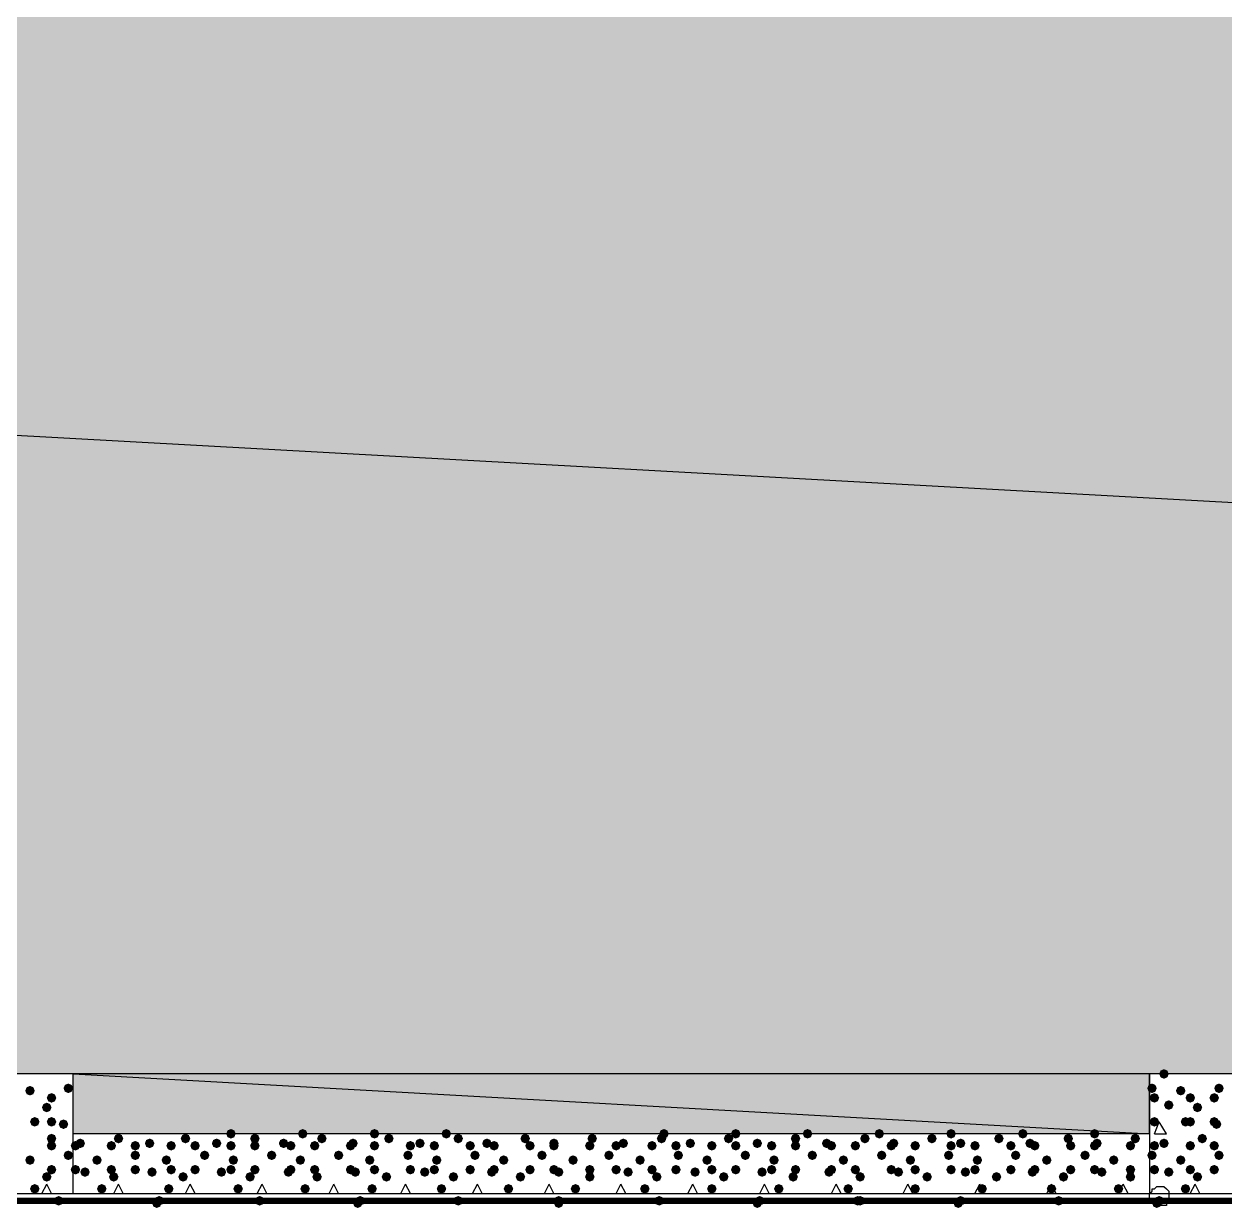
# Model space of a CAD drawing. Header units: millimetres. Extents: x 0 to 420, y 0 to 297.
# Drawn here: x 173.93 to 195.18, y 99.99 to 120.93 of the extents above; entities that cross this region are included whole.
import ezdxf

# ---------------------------------------------------------------- set-up
doc = ezdxf.new("R2010")
doc.units = ezdxf.units.MM
doc.layers.get('0').update_dxf_attribs({"linetype": 'CONTINUOUS'})

msp = doc.modelspace()

# ---------------------------------------------------------------- hatches: boundary and pattern name
at = {"true_color": 0x000008}
h = msp.add_hatch(color=0, dxfattribs=at)
h.paths.add_polyline_path([(378.544667, 121.454333), (32.469667, 121.454333), (378.544667, 102.362)], flags=0)
h.paths.add_polyline_path([(32.469667, 121.454333), (378.544667, 102.362), (32.469667, 102.362)], flags=0)
at = {"true_color": 0x000007}
for points in [[(194.183, 102.362), (194.158129, 102.302204), (194.098333, 102.277333), (194.038538, 102.302204), (194.013667, 102.362), (194.038537, 102.421796), (194.098333, 102.446667), (194.158129, 102.421796)], [(174.117, 102.065667), (174.092129, 102.005871), (174.032333, 101.981), (173.972537, 102.005871), (173.947667, 102.065667), (173.972537, 102.125462), (174.032333, 102.150333), (174.092129, 102.125463)], [(174.498, 101.938667), (174.473129, 101.878871), (174.413333, 101.854), (174.353538, 101.878871), (174.328667, 101.938667), (174.353537, 101.998462), (174.413333, 102.023333), (174.473129, 101.998463)], [(174.794333, 102.108), (174.769463, 102.048204), (174.709667, 102.023333), (174.649871, 102.048204), (174.625, 102.108), (174.649871, 102.167796), (174.709667, 102.192667), (174.769462, 102.167796)], [(193.971333, 102.108), (193.946463, 102.048204), (193.886667, 102.023333), (193.826871, 102.048204), (193.802, 102.108), (193.826871, 102.167796), (193.886667, 102.192667), (193.946462, 102.167796)], [(194.013667, 101.938667), (193.988796, 101.878871), (193.929, 101.854), (193.869204, 101.878871), (193.844333, 101.938667), (193.869204, 101.998462), (193.929, 102.023333), (193.988796, 101.998463)], [(194.479333, 102.065667), (194.454463, 102.005871), (194.394667, 101.981), (194.334871, 102.005871), (194.31, 102.065667), (194.334871, 102.125462), (194.394667, 102.150333), (194.454462, 102.125463)], [(194.648667, 101.938667), (194.623796, 101.878871), (194.564, 101.854), (194.504204, 101.878871), (194.479333, 101.938667), (194.504204, 101.998462), (194.564, 102.023333), (194.623796, 101.998463)], [(195.072, 101.938667), (195.047129, 101.878871), (194.987333, 101.854), (194.927538, 101.878871), (194.902667, 101.938667), (194.927537, 101.998462), (194.987333, 102.023333), (195.047129, 101.998463)], [(195.156667, 102.108), (195.131796, 102.048204), (195.072, 102.023333), (195.012204, 102.048204), (194.987333, 102.108), (195.012204, 102.167796), (195.072, 102.192667), (195.131796, 102.167796)], [(174.413333, 101.769333), (174.388463, 101.709537), (174.328667, 101.684667), (174.268871, 101.709537), (174.244, 101.769333), (174.268871, 101.829129), (174.328667, 101.854), (174.388462, 101.829129)], [(194.267667, 101.811667), (194.242796, 101.751871), (194.183, 101.727), (194.123204, 101.751871), (194.098333, 101.811667), (194.123204, 101.871462), (194.183, 101.896333), (194.242796, 101.871463)], [(194.775667, 101.769333), (194.750796, 101.709537), (194.691, 101.684667), (194.631204, 101.709537), (194.606333, 101.769333), (194.631204, 101.829129), (194.691, 101.854), (194.750796, 101.829129)], [(174.201667, 101.515333), (174.176796, 101.455537), (174.117, 101.430667), (174.057204, 101.455537), (174.032333, 101.515333), (174.057204, 101.575129), (174.117, 101.6), (174.176796, 101.575129)], [(174.498, 101.515333), (174.473129, 101.455537), (174.413333, 101.430667), (174.353538, 101.455537), (174.328667, 101.515333), (174.353537, 101.575129), (174.413333, 101.6), (174.473129, 101.575129)], [(194.013667, 101.515333), (193.988796, 101.455537), (193.929, 101.430667), (193.869204, 101.455537), (193.844333, 101.515333), (193.869204, 101.575129), (193.929, 101.6), (193.988796, 101.575129)], [(194.564, 101.515333), (194.539129, 101.455537), (194.479333, 101.430667), (194.419537, 101.455537), (194.394667, 101.515333), (194.419537, 101.575129), (194.479333, 101.6), (194.539129, 101.575129)], [(194.648667, 101.515333), (194.623796, 101.455537), (194.564, 101.430667), (194.504204, 101.455537), (194.479333, 101.515333), (194.504204, 101.575129), (194.564, 101.6), (194.623796, 101.575129)], [(195.072, 101.515333), (195.047129, 101.455537), (194.987333, 101.430667), (194.927538, 101.455537), (194.902667, 101.515333), (194.927537, 101.575129), (194.987333, 101.6), (195.047129, 101.575129)], [(174.709667, 101.473), (174.684796, 101.413204), (174.625, 101.388333), (174.565204, 101.413204), (174.540333, 101.473), (174.565204, 101.532796), (174.625, 101.557667), (174.684796, 101.532796)], [(195.114333, 101.473), (195.089463, 101.413204), (195.029667, 101.388333), (194.969871, 101.413204), (194.945, 101.473), (194.969871, 101.532796), (195.029667, 101.557667), (195.089462, 101.532796)], [(174.498, 101.219), (174.473129, 101.159204), (174.413333, 101.134333), (174.353538, 101.159204), (174.328667, 101.219), (174.353537, 101.278796), (174.413333, 101.303667), (174.473129, 101.278796)], [(174.498, 101.092), (174.473129, 101.032204), (174.413333, 101.007333), (174.353538, 101.032204), (174.328667, 101.092), (174.353537, 101.151796), (174.413333, 101.176667), (174.473129, 101.151796)], [(194.013667, 101.092), (193.988796, 101.032204), (193.929, 101.007333), (193.869204, 101.032204), (193.844333, 101.092), (193.869204, 101.151796), (193.929, 101.176667), (193.988796, 101.151796)], [(194.183, 101.134333), (194.158129, 101.074537), (194.098333, 101.049667), (194.038538, 101.074537), (194.013667, 101.134333), (194.038537, 101.194129), (194.098333, 101.219), (194.158129, 101.194129)], [(194.648667, 101.092), (194.623796, 101.032204), (194.564, 101.007333), (194.504204, 101.032204), (194.479333, 101.092), (194.504204, 101.151796), (194.564, 101.176667), (194.623796, 101.151796)], [(194.860333, 101.219), (194.835462, 101.159204), (194.775667, 101.134333), (194.715871, 101.159204), (194.691, 101.219), (194.715871, 101.278796), (194.775667, 101.303667), (194.835462, 101.278796)], [(195.072, 101.092), (195.047129, 101.032204), (194.987333, 101.007333), (194.927538, 101.032204), (194.902667, 101.092), (194.927537, 101.151796), (194.987333, 101.176667), (195.047129, 101.151796)], [(174.794333, 100.922667), (174.769463, 100.862871), (174.709667, 100.838), (174.649871, 100.862871), (174.625, 100.922667), (174.649871, 100.982462), (174.709667, 101.007333), (174.769462, 100.982463)], [(193.971333, 100.922667), (193.946463, 100.862871), (193.886667, 100.838), (193.826871, 100.862871), (193.802, 100.922667), (193.826871, 100.982462), (193.886667, 101.007333), (193.946462, 100.982463)], [(195.156667, 100.922667), (195.131796, 100.862871), (195.072, 100.838), (195.012204, 100.862871), (194.987333, 100.922667), (195.012204, 100.982462), (195.072, 101.007333), (195.131796, 100.982463)], [(174.117, 100.838), (174.092129, 100.778204), (174.032333, 100.753333), (173.972537, 100.778204), (173.947667, 100.838), (173.972537, 100.897796), (174.032333, 100.922667), (174.092129, 100.897796)], [(174.498, 100.668667), (174.473129, 100.608871), (174.413333, 100.584), (174.353538, 100.608871), (174.328667, 100.668667), (174.353537, 100.728462), (174.413333, 100.753333), (174.473129, 100.728463)], [(194.013667, 100.668667), (193.988796, 100.608871), (193.929, 100.584), (193.869204, 100.608871), (193.844333, 100.668667), (193.869204, 100.728462), (193.929, 100.753333), (193.988796, 100.728463)], [(194.479333, 100.838), (194.454463, 100.778204), (194.394667, 100.753333), (194.334871, 100.778204), (194.31, 100.838), (194.334871, 100.897796), (194.394667, 100.922667), (194.454462, 100.897796)], [(194.648667, 100.668667), (194.623796, 100.608871), (194.564, 100.584), (194.504204, 100.608871), (194.479333, 100.668667), (194.504204, 100.728462), (194.564, 100.753333), (194.623796, 100.728463)], [(195.072, 100.668667), (195.047129, 100.608871), (194.987333, 100.584), (194.927538, 100.608871), (194.902667, 100.668667), (194.927537, 100.728462), (194.987333, 100.753333), (195.047129, 100.728463)], [(174.413333, 100.541667), (174.388463, 100.481871), (174.328667, 100.457), (174.268871, 100.481871), (174.244, 100.541667), (174.268871, 100.601462), (174.328667, 100.626333), (174.388462, 100.601463)], [(194.267667, 100.626333), (194.242796, 100.566537), (194.183, 100.541667), (194.123204, 100.566537), (194.098333, 100.626333), (194.123204, 100.686129), (194.183, 100.711), (194.242796, 100.686129)], [(194.775667, 100.541667), (194.750796, 100.481871), (194.691, 100.457), (194.631204, 100.481871), (194.606333, 100.541667), (194.631204, 100.601462), (194.691, 100.626333), (194.750796, 100.601463)], [(174.201667, 100.33), (174.176796, 100.270204), (174.117, 100.245333), (174.057204, 100.270204), (174.032333, 100.33), (174.057204, 100.389796), (174.117, 100.414667), (174.176796, 100.389796)], [(194.564, 100.33), (194.539129, 100.270204), (194.479333, 100.245333), (194.419537, 100.270204), (194.394667, 100.33), (194.419537, 100.389796), (194.479333, 100.414667), (194.539129, 100.389796)]]:
    msp.add_hatch(color=0, dxfattribs=at).paths.add_polyline_path(points, flags=0)
at = {"true_color": 0x000008}
h = msp.add_hatch(color=0, dxfattribs=at)
h.paths.add_polyline_path([(193.844333, 102.362), (174.794333, 102.362), (193.844333, 101.303667)], flags=0)
h.paths.add_polyline_path([(174.794333, 102.362), (193.844333, 101.303667), (174.794333, 101.303667)], flags=0)
for points in [[(177.673, 101.303667), (177.648129, 101.243871), (177.588333, 101.219), (177.528538, 101.243871), (177.503667, 101.303667), (177.528537, 101.363462), (177.588333, 101.388333), (177.648129, 101.363463)], [(178.943, 101.303667), (178.918129, 101.243871), (178.858333, 101.219), (178.798538, 101.243871), (178.773667, 101.303667), (178.798537, 101.363462), (178.858333, 101.388333), (178.918129, 101.363463)], [(180.213, 101.303667), (180.188129, 101.243871), (180.128333, 101.219), (180.068537, 101.243871), (180.043667, 101.303667), (180.068537, 101.363462), (180.128333, 101.388333), (180.188129, 101.363463)], [(181.483, 101.303667), (181.458129, 101.243871), (181.398333, 101.219), (181.338538, 101.243871), (181.313667, 101.303667), (181.338537, 101.363462), (181.398333, 101.388333), (181.458129, 101.363463)], [(185.335333, 101.303667), (185.310462, 101.243871), (185.250667, 101.219), (185.190871, 101.243871), (185.166, 101.303667), (185.190871, 101.363462), (185.250667, 101.388333), (185.310462, 101.363463)], [(186.605333, 101.303667), (186.580462, 101.243871), (186.520667, 101.219), (186.460871, 101.243871), (186.436, 101.303667), (186.460871, 101.363462), (186.520667, 101.388333), (186.580462, 101.363463)], [(187.875333, 101.303667), (187.850462, 101.243871), (187.790667, 101.219), (187.730871, 101.243871), (187.706, 101.303667), (187.730871, 101.363462), (187.790667, 101.388333), (187.850462, 101.363463)], [(189.145333, 101.303667), (189.120462, 101.243871), (189.060667, 101.219), (189.000871, 101.243871), (188.976, 101.303667), (189.000871, 101.363462), (189.060667, 101.388333), (189.120462, 101.363463)], [(190.415333, 101.303667), (190.390462, 101.243871), (190.330667, 101.219), (190.270871, 101.243871), (190.246, 101.303667), (190.270871, 101.363462), (190.330667, 101.388333), (190.390462, 101.363463)], [(191.685333, 101.303667), (191.660462, 101.243871), (191.600667, 101.219), (191.540871, 101.243871), (191.516, 101.303667), (191.540871, 101.363462), (191.600667, 101.388333), (191.660462, 101.363463)], [(192.955333, 101.303667), (192.930462, 101.243871), (192.870667, 101.219), (192.810871, 101.243871), (192.786, 101.303667), (192.810871, 101.363462), (192.870667, 101.388333), (192.930462, 101.363463)], [(174.921333, 101.092), (174.896462, 101.032204), (174.836667, 101.007333), (174.776871, 101.032204), (174.752, 101.092), (174.776871, 101.151796), (174.836667, 101.176667), (174.896462, 101.151796)], [(175.006, 101.134333), (174.981129, 101.074537), (174.921333, 101.049667), (174.861538, 101.074537), (174.836667, 101.134333), (174.861537, 101.194129), (174.921333, 101.219), (174.981129, 101.194129)], [(175.556333, 101.092), (175.531462, 101.032204), (175.471667, 101.007333), (175.411871, 101.032204), (175.387, 101.092), (175.411871, 101.151796), (175.471667, 101.176667), (175.531462, 101.151796)], [(175.683333, 101.219), (175.658462, 101.159204), (175.598667, 101.134333), (175.538871, 101.159204), (175.514, 101.219), (175.538871, 101.278796), (175.598667, 101.303667), (175.658462, 101.278796)], [(175.979667, 101.092), (175.954796, 101.032204), (175.895, 101.007333), (175.835204, 101.032204), (175.810333, 101.092), (175.835204, 101.151796), (175.895, 101.176667), (175.954796, 101.151796)], [(176.233667, 101.134333), (176.208796, 101.074537), (176.149, 101.049667), (176.089204, 101.074537), (176.064333, 101.134333), (176.089204, 101.194129), (176.149, 101.219), (176.208796, 101.194129)], [(176.614667, 101.092), (176.589796, 101.032204), (176.53, 101.007333), (176.470204, 101.032204), (176.445333, 101.092), (176.470204, 101.151796), (176.53, 101.176667), (176.589796, 101.151796)], [(176.868667, 101.219), (176.843796, 101.159204), (176.784, 101.134333), (176.724204, 101.159204), (176.699333, 101.219), (176.724204, 101.278796), (176.784, 101.303667), (176.843796, 101.278796)], [(177.038, 101.092), (177.013129, 101.032204), (176.953333, 101.007333), (176.893538, 101.032204), (176.868667, 101.092), (176.893537, 101.151796), (176.953333, 101.176667), (177.013129, 101.151796)], [(177.419, 101.134333), (177.394129, 101.074537), (177.334333, 101.049667), (177.274538, 101.074537), (177.249667, 101.134333), (177.274537, 101.194129), (177.334333, 101.219), (177.394129, 101.194129)], [(177.673, 101.092), (177.648129, 101.032204), (177.588333, 101.007333), (177.528538, 101.032204), (177.503667, 101.092), (177.528537, 101.151796), (177.588333, 101.176667), (177.648129, 101.151796)], [(178.096333, 101.219), (178.071463, 101.159204), (178.011667, 101.134333), (177.951871, 101.159204), (177.927, 101.219), (177.951871, 101.278796), (178.011667, 101.303667), (178.071462, 101.278796)], [(178.096333, 101.092), (178.071463, 101.032204), (178.011667, 101.007333), (177.951871, 101.032204), (177.927, 101.092), (177.951871, 101.151796), (178.011667, 101.176667), (178.071462, 101.151796)], [(178.604333, 101.134333), (178.579463, 101.074537), (178.519667, 101.049667), (178.459871, 101.074537), (178.435, 101.134333), (178.459871, 101.194129), (178.519667, 101.219), (178.579462, 101.194129)], [(178.731333, 101.092), (178.706462, 101.032204), (178.646667, 101.007333), (178.586871, 101.032204), (178.562, 101.092), (178.586871, 101.151796), (178.646667, 101.176667), (178.706462, 101.151796)], [(179.154667, 101.092), (179.129796, 101.032204), (179.07, 101.007333), (179.010204, 101.032204), (178.985333, 101.092), (179.010204, 101.151796), (179.07, 101.176667), (179.129796, 101.151796)], [(179.281667, 101.219), (179.256796, 101.159204), (179.197, 101.134333), (179.137204, 101.159204), (179.112333, 101.219), (179.137204, 101.278796), (179.197, 101.303667), (179.256796, 101.278796)], [(179.789667, 101.092), (179.764796, 101.032204), (179.705, 101.007333), (179.645204, 101.032204), (179.620333, 101.092), (179.645204, 101.151796), (179.705, 101.176667), (179.764796, 101.151796)], [(179.832, 101.134333), (179.807129, 101.074537), (179.747333, 101.049667), (179.687537, 101.074537), (179.662667, 101.134333), (179.687537, 101.194129), (179.747333, 101.219), (179.807129, 101.194129)], [(180.213, 101.092), (180.188129, 101.032204), (180.128333, 101.007333), (180.068537, 101.032204), (180.043667, 101.092), (180.068537, 101.151796), (180.128333, 101.176667), (180.188129, 101.151796)], [(180.467, 101.219), (180.442129, 101.159204), (180.382333, 101.134333), (180.322538, 101.159204), (180.297667, 101.219), (180.322537, 101.278796), (180.382333, 101.303667), (180.442129, 101.278796)], [(180.848, 101.092), (180.823129, 101.032204), (180.763333, 101.007333), (180.703537, 101.032204), (180.678667, 101.092), (180.703537, 101.151796), (180.763333, 101.176667), (180.823129, 101.151796)], [(181.017333, 101.134333), (180.992462, 101.074537), (180.932667, 101.049667), (180.872871, 101.074537), (180.848, 101.134333), (180.872871, 101.194129), (180.932667, 101.219), (180.992462, 101.194129)], [(181.271333, 101.092), (181.246462, 101.032204), (181.186667, 101.007333), (181.126871, 101.032204), (181.102, 101.092), (181.126871, 101.151796), (181.186667, 101.176667), (181.246462, 101.151796)], [(181.694667, 101.219), (181.669796, 101.159204), (181.61, 101.134333), (181.550204, 101.159204), (181.525333, 101.219), (181.550204, 101.278796), (181.61, 101.303667), (181.669796, 101.278796)], [(181.906333, 101.092), (181.881463, 101.032204), (181.821667, 101.007333), (181.761871, 101.032204), (181.737, 101.092), (181.761871, 101.151796), (181.821667, 101.176667), (181.881462, 101.151796)], [(182.202667, 101.134333), (182.177796, 101.074537), (182.118, 101.049667), (182.058204, 101.074537), (182.033333, 101.134333), (182.058204, 101.194129), (182.118, 101.219), (182.177796, 101.194129)], [(182.329667, 101.092), (182.304796, 101.032204), (182.245, 101.007333), (182.185204, 101.032204), (182.160333, 101.092), (182.185204, 101.151796), (182.245, 101.176667), (182.304796, 101.151796)], [(182.88, 101.219), (182.855129, 101.159204), (182.795333, 101.134333), (182.735538, 101.159204), (182.710667, 101.219), (182.735537, 101.278796), (182.795333, 101.303667), (182.855129, 101.278796)], [(182.964667, 101.092), (182.939796, 101.032204), (182.88, 101.007333), (182.820204, 101.032204), (182.795333, 101.092), (182.820204, 101.151796), (182.88, 101.176667), (182.939796, 101.151796)], [(183.388, 101.134333), (183.363129, 101.074537), (183.303333, 101.049667), (183.243538, 101.074537), (183.218667, 101.134333), (183.243537, 101.194129), (183.303333, 101.219), (183.363129, 101.194129)], [(183.388, 101.092), (183.363129, 101.032204), (183.303333, 101.007333), (183.243538, 101.032204), (183.218667, 101.092), (183.243537, 101.151796), (183.303333, 101.176667), (183.363129, 101.151796)], [(184.023, 101.092), (183.998129, 101.032204), (183.938333, 101.007333), (183.878537, 101.032204), (183.853667, 101.092), (183.878537, 101.151796), (183.938333, 101.176667), (183.998129, 101.151796)], [(184.065333, 101.219), (184.040462, 101.159204), (183.980667, 101.134333), (183.920871, 101.159204), (183.896, 101.219), (183.920871, 101.278796), (183.980667, 101.303667), (184.040462, 101.278796)], [(184.488667, 101.092), (184.463796, 101.032204), (184.404, 101.007333), (184.344204, 101.032204), (184.319333, 101.092), (184.344204, 101.151796), (184.404, 101.176667), (184.463796, 101.151796)], [(184.615667, 101.134333), (184.590796, 101.074537), (184.531, 101.049667), (184.471204, 101.074537), (184.446333, 101.134333), (184.471204, 101.194129), (184.531, 101.219), (184.590796, 101.194129)], [(185.123667, 101.092), (185.098796, 101.032204), (185.039, 101.007333), (184.979204, 101.032204), (184.954333, 101.092), (184.979204, 101.151796), (185.039, 101.176667), (185.098796, 101.151796)], [(185.293, 101.219), (185.268129, 101.159204), (185.208333, 101.134333), (185.148538, 101.159204), (185.123667, 101.219), (185.148537, 101.278796), (185.208333, 101.303667), (185.268129, 101.278796)], [(185.547, 101.092), (185.522129, 101.032204), (185.462333, 101.007333), (185.402537, 101.032204), (185.377667, 101.092), (185.402537, 101.151796), (185.462333, 101.176667), (185.522129, 101.151796)], [(185.801, 101.134333), (185.776129, 101.074537), (185.716333, 101.049667), (185.656538, 101.074537), (185.631667, 101.134333), (185.656537, 101.194129), (185.716333, 101.219), (185.776129, 101.194129)], [(186.182, 101.092), (186.157129, 101.032204), (186.097333, 101.007333), (186.037537, 101.032204), (186.012667, 101.092), (186.037537, 101.151796), (186.097333, 101.176667), (186.157129, 101.151796)], [(186.478333, 101.219), (186.453463, 101.159204), (186.393667, 101.134333), (186.333871, 101.159204), (186.309, 101.219), (186.333871, 101.278796), (186.393667, 101.303667), (186.453462, 101.278796)], [(186.605333, 101.092), (186.580462, 101.032204), (186.520667, 101.007333), (186.460871, 101.032204), (186.436, 101.092), (186.460871, 101.151796), (186.520667, 101.176667), (186.580462, 101.151796)], [(186.986333, 101.134333), (186.961462, 101.074537), (186.901667, 101.049667), (186.841871, 101.074537), (186.817, 101.134333), (186.841871, 101.194129), (186.901667, 101.219), (186.961462, 101.194129)], [(187.240333, 101.092), (187.215462, 101.032204), (187.155667, 101.007333), (187.095871, 101.032204), (187.071, 101.092), (187.095871, 101.151796), (187.155667, 101.176667), (187.215462, 101.151796)], [(187.663667, 101.219), (187.638796, 101.159204), (187.579, 101.134333), (187.519204, 101.159204), (187.494333, 101.219), (187.519204, 101.278796), (187.579, 101.303667), (187.638796, 101.278796)], [(187.663667, 101.092), (187.638796, 101.032204), (187.579, 101.007333), (187.519204, 101.032204), (187.494333, 101.092), (187.519204, 101.151796), (187.579, 101.176667), (187.638796, 101.151796)], [(188.214, 101.134333), (188.189129, 101.074537), (188.129333, 101.049667), (188.069538, 101.074537), (188.044667, 101.134333), (188.069537, 101.194129), (188.129333, 101.219), (188.189129, 101.194129)], [(188.298667, 101.092), (188.273796, 101.032204), (188.214, 101.007333), (188.154204, 101.032204), (188.129333, 101.092), (188.154204, 101.151796), (188.214, 101.176667), (188.273796, 101.151796)], [(188.722, 101.092), (188.697129, 101.032204), (188.637333, 101.007333), (188.577538, 101.032204), (188.552667, 101.092), (188.577537, 101.151796), (188.637333, 101.176667), (188.697129, 101.151796)], [(188.891333, 101.219), (188.866462, 101.159204), (188.806667, 101.134333), (188.746871, 101.159204), (188.722, 101.219), (188.746871, 101.278796), (188.806667, 101.303667), (188.866462, 101.278796)], [(189.357, 101.092), (189.332129, 101.032204), (189.272333, 101.007333), (189.212538, 101.032204), (189.187667, 101.092), (189.212537, 101.151796), (189.272333, 101.176667), (189.332129, 101.151796)], [(189.399333, 101.134333), (189.374462, 101.074537), (189.314667, 101.049667), (189.254871, 101.074537), (189.23, 101.134333), (189.254871, 101.194129), (189.314667, 101.219), (189.374462, 101.194129)], [(189.780333, 101.092), (189.755462, 101.032204), (189.695667, 101.007333), (189.635871, 101.032204), (189.611, 101.092), (189.635871, 101.151796), (189.695667, 101.176667), (189.755462, 101.151796)], [(190.076667, 101.219), (190.051796, 101.159204), (189.992, 101.134333), (189.932204, 101.159204), (189.907333, 101.219), (189.932204, 101.278796), (189.992, 101.303667), (190.051796, 101.278796)], [(190.415333, 101.092), (190.390462, 101.032204), (190.330667, 101.007333), (190.270871, 101.032204), (190.246, 101.092), (190.270871, 101.151796), (190.330667, 101.176667), (190.390462, 101.151796)], [(190.584667, 101.134333), (190.559796, 101.074537), (190.5, 101.049667), (190.440204, 101.074537), (190.415333, 101.134333), (190.440204, 101.194129), (190.5, 101.219), (190.559796, 101.194129)], [(190.838667, 101.092), (190.813796, 101.032204), (190.754, 101.007333), (190.694204, 101.032204), (190.669333, 101.092), (190.694204, 101.151796), (190.754, 101.176667), (190.813796, 101.151796)], [(191.262, 101.219), (191.237129, 101.159204), (191.177333, 101.134333), (191.117538, 101.159204), (191.092667, 101.219), (191.117537, 101.278796), (191.177333, 101.303667), (191.237129, 101.278796)], [(191.473667, 101.092), (191.448796, 101.032204), (191.389, 101.007333), (191.329204, 101.032204), (191.304333, 101.092), (191.329204, 101.151796), (191.389, 101.176667), (191.448796, 101.151796)], [(191.812333, 101.134333), (191.787463, 101.074537), (191.727667, 101.049667), (191.667871, 101.074537), (191.643, 101.134333), (191.667871, 101.194129), (191.727667, 101.219), (191.787462, 101.194129)], [(191.897, 101.092), (191.872129, 101.032204), (191.812333, 101.007333), (191.752537, 101.032204), (191.727667, 101.092), (191.752537, 101.151796), (191.812333, 101.176667), (191.872129, 101.151796)], [(192.489667, 101.219), (192.464796, 101.159204), (192.405, 101.134333), (192.345204, 101.159204), (192.320333, 101.219), (192.345204, 101.278796), (192.405, 101.303667), (192.464796, 101.278796)], [(192.532, 101.092), (192.507129, 101.032204), (192.447333, 101.007333), (192.387538, 101.032204), (192.362667, 101.092), (192.387537, 101.151796), (192.447333, 101.176667), (192.507129, 101.151796)], [(192.955333, 101.092), (192.930462, 101.032204), (192.870667, 101.007333), (192.810871, 101.032204), (192.786, 101.092), (192.810871, 101.151796), (192.870667, 101.176667), (192.930462, 101.151796)], [(192.997667, 101.134333), (192.972796, 101.074537), (192.913, 101.049667), (192.853204, 101.074537), (192.828333, 101.134333), (192.853204, 101.194129), (192.913, 101.219), (192.972796, 101.194129)], [(193.590333, 101.092), (193.565462, 101.032204), (193.505667, 101.007333), (193.445871, 101.032204), (193.421, 101.092), (193.445871, 101.151796), (193.505667, 101.176667), (193.565462, 101.151796)], [(193.675, 101.219), (193.650129, 101.159204), (193.590333, 101.134333), (193.530538, 101.159204), (193.505667, 101.219), (193.530537, 101.278796), (193.590333, 101.303667), (193.650129, 101.278796)], [(175.979667, 100.922667), (175.954796, 100.862871), (175.895, 100.838), (175.835204, 100.862871), (175.810333, 100.922667), (175.835204, 100.982462), (175.895, 101.007333), (175.954796, 100.982463)], [(177.207333, 100.922667), (177.182462, 100.862871), (177.122667, 100.838), (177.062871, 100.862871), (177.038, 100.922667), (177.062871, 100.982462), (177.122667, 101.007333), (177.182462, 100.982463)], [(178.392667, 100.922667), (178.367796, 100.862871), (178.308, 100.838), (178.248204, 100.862871), (178.223333, 100.922667), (178.248204, 100.982462), (178.308, 101.007333), (178.367796, 100.982463)], [(179.578, 100.922667), (179.553129, 100.862871), (179.493333, 100.838), (179.433538, 100.862871), (179.408667, 100.922667), (179.433537, 100.982462), (179.493333, 101.007333), (179.553129, 100.982463)], [(180.805667, 100.922667), (180.780796, 100.862871), (180.721, 100.838), (180.661204, 100.862871), (180.636333, 100.922667), (180.661204, 100.982462), (180.721, 101.007333), (180.780796, 100.982463)], [(181.991, 100.922667), (181.966129, 100.862871), (181.906333, 100.838), (181.846538, 100.862871), (181.821667, 100.922667), (181.846537, 100.982462), (181.906333, 101.007333), (181.966129, 100.982463)], [(183.176333, 100.922667), (183.151462, 100.862871), (183.091667, 100.838), (183.031871, 100.862871), (183.007, 100.922667), (183.031871, 100.982462), (183.091667, 101.007333), (183.151462, 100.982463)], [(184.361667, 100.922667), (184.336796, 100.862871), (184.277, 100.838), (184.217204, 100.862871), (184.192333, 100.922667), (184.217204, 100.982462), (184.277, 101.007333), (184.336796, 100.982463)], [(185.589333, 100.922667), (185.564462, 100.862871), (185.504667, 100.838), (185.444871, 100.862871), (185.42, 100.922667), (185.444871, 100.982462), (185.504667, 101.007333), (185.564462, 100.982463)], [(186.774667, 100.922667), (186.749796, 100.862871), (186.69, 100.838), (186.630204, 100.862871), (186.605333, 100.922667), (186.630204, 100.982462), (186.69, 101.007333), (186.749796, 100.982463)], [(187.96, 100.922667), (187.935129, 100.862871), (187.875333, 100.838), (187.815538, 100.862871), (187.790667, 100.922667), (187.815537, 100.982462), (187.875333, 101.007333), (187.935129, 100.982463)], [(189.187667, 100.922667), (189.162796, 100.862871), (189.103, 100.838), (189.043204, 100.862871), (189.018333, 100.922667), (189.043204, 100.982462), (189.103, 101.007333), (189.162796, 100.982463)], [(190.373, 100.922667), (190.348129, 100.862871), (190.288333, 100.838), (190.228538, 100.862871), (190.203667, 100.922667), (190.228537, 100.982462), (190.288333, 101.007333), (190.348129, 100.982463)], [(191.558333, 100.922667), (191.533462, 100.862871), (191.473667, 100.838), (191.413871, 100.862871), (191.389, 100.922667), (191.413871, 100.982462), (191.473667, 101.007333), (191.533462, 100.982463)], [(192.786, 100.922667), (192.761129, 100.862871), (192.701333, 100.838), (192.641538, 100.862871), (192.616667, 100.922667), (192.641537, 100.982462), (192.701333, 101.007333), (192.761129, 100.982463)], [(174.921333, 100.668667), (174.896462, 100.608871), (174.836667, 100.584), (174.776871, 100.608871), (174.752, 100.668667), (174.776871, 100.728462), (174.836667, 100.753333), (174.896462, 100.728463)], [(175.302333, 100.838), (175.277462, 100.778204), (175.217667, 100.753333), (175.157871, 100.778204), (175.133, 100.838), (175.157871, 100.897796), (175.217667, 100.922667), (175.277462, 100.897796)], [(175.556333, 100.668667), (175.531462, 100.608871), (175.471667, 100.584), (175.411871, 100.608871), (175.387, 100.668667), (175.411871, 100.728462), (175.471667, 100.753333), (175.531462, 100.728463)], [(175.979667, 100.668667), (175.954796, 100.608871), (175.895, 100.584), (175.835204, 100.608871), (175.810333, 100.668667), (175.835204, 100.728462), (175.895, 100.753333), (175.954796, 100.728463)], [(176.53, 100.838), (176.505129, 100.778204), (176.445333, 100.753333), (176.385538, 100.778204), (176.360667, 100.838), (176.385537, 100.897796), (176.445333, 100.922667), (176.505129, 100.897796)], [(176.614667, 100.668667), (176.589796, 100.608871), (176.53, 100.584), (176.470204, 100.608871), (176.445333, 100.668667), (176.470204, 100.728462), (176.53, 100.753333), (176.589796, 100.728463)], [(177.038, 100.668667), (177.013129, 100.608871), (176.953333, 100.584), (176.893538, 100.608871), (176.868667, 100.668667), (176.893537, 100.728462), (176.953333, 100.753333), (177.013129, 100.728463)], [(177.673, 100.668667), (177.648129, 100.608871), (177.588333, 100.584), (177.528538, 100.608871), (177.503667, 100.668667), (177.528537, 100.728462), (177.588333, 100.753333), (177.648129, 100.728463)], [(177.715333, 100.838), (177.690462, 100.778204), (177.630667, 100.753333), (177.570871, 100.778204), (177.546, 100.838), (177.570871, 100.897796), (177.630667, 100.922667), (177.690462, 100.897796)], [(178.096333, 100.668667), (178.071463, 100.608871), (178.011667, 100.584), (177.951871, 100.608871), (177.927, 100.668667), (177.951871, 100.728462), (178.011667, 100.753333), (178.071462, 100.728463)], [(178.731333, 100.668667), (178.706462, 100.608871), (178.646667, 100.584), (178.586871, 100.608871), (178.562, 100.668667), (178.586871, 100.728462), (178.646667, 100.753333), (178.706462, 100.728463)], [(178.900667, 100.838), (178.875796, 100.778204), (178.816, 100.753333), (178.756204, 100.778204), (178.731333, 100.838), (178.756204, 100.897796), (178.816, 100.922667), (178.875796, 100.897796)], [(179.154667, 100.668667), (179.129796, 100.608871), (179.07, 100.584), (179.010204, 100.608871), (178.985333, 100.668667), (179.010204, 100.728462), (179.07, 100.753333), (179.129796, 100.728463)], [(179.789667, 100.668667), (179.764796, 100.608871), (179.705, 100.584), (179.645204, 100.608871), (179.620333, 100.668667), (179.645204, 100.728462), (179.705, 100.753333), (179.764796, 100.728463)], [(180.128333, 100.838), (180.103462, 100.778204), (180.043667, 100.753333), (179.983871, 100.778204), (179.959, 100.838), (179.983871, 100.897796), (180.043667, 100.922667), (180.103462, 100.897796)], [(180.213, 100.668667), (180.188129, 100.608871), (180.128333, 100.584), (180.068537, 100.608871), (180.043667, 100.668667), (180.068537, 100.728462), (180.128333, 100.753333), (180.188129, 100.728463)], [(180.848, 100.668667), (180.823129, 100.608871), (180.763333, 100.584), (180.703537, 100.608871), (180.678667, 100.668667), (180.703537, 100.728462), (180.763333, 100.753333), (180.823129, 100.728463)], [(181.271333, 100.668667), (181.246462, 100.608871), (181.186667, 100.584), (181.126871, 100.608871), (181.102, 100.668667), (181.126871, 100.728462), (181.186667, 100.753333), (181.246462, 100.728463)], [(181.313667, 100.838), (181.288796, 100.778204), (181.229, 100.753333), (181.169204, 100.778204), (181.144333, 100.838), (181.169204, 100.897796), (181.229, 100.922667), (181.288796, 100.897796)], [(181.906333, 100.668667), (181.881463, 100.608871), (181.821667, 100.584), (181.761871, 100.608871), (181.737, 100.668667), (181.761871, 100.728462), (181.821667, 100.753333), (181.881462, 100.728463)], [(182.329667, 100.668667), (182.304796, 100.608871), (182.245, 100.584), (182.185204, 100.608871), (182.160333, 100.668667), (182.185204, 100.728462), (182.245, 100.753333), (182.304796, 100.728463)], [(182.499, 100.838), (182.474129, 100.778204), (182.414333, 100.753333), (182.354537, 100.778204), (182.329667, 100.838), (182.354537, 100.897796), (182.414333, 100.922667), (182.474129, 100.897796)], [(182.964667, 100.668667), (182.939796, 100.608871), (182.88, 100.584), (182.820204, 100.608871), (182.795333, 100.668667), (182.820204, 100.728462), (182.88, 100.753333), (182.939796, 100.728463)], [(183.388, 100.668667), (183.363129, 100.608871), (183.303333, 100.584), (183.243538, 100.608871), (183.218667, 100.668667), (183.243537, 100.728462), (183.303333, 100.753333), (183.363129, 100.728463)], [(183.726667, 100.838), (183.701796, 100.778204), (183.642, 100.753333), (183.582204, 100.778204), (183.557333, 100.838), (183.582204, 100.897796), (183.642, 100.922667), (183.701796, 100.897796)], [(184.023, 100.668667), (183.998129, 100.608871), (183.938333, 100.584), (183.878537, 100.608871), (183.853667, 100.668667), (183.878537, 100.728462), (183.938333, 100.753333), (183.998129, 100.728463)], [(184.488667, 100.668667), (184.463796, 100.608871), (184.404, 100.584), (184.344204, 100.608871), (184.319333, 100.668667), (184.344204, 100.728462), (184.404, 100.753333), (184.463796, 100.728463)], [(184.912, 100.838), (184.887129, 100.778204), (184.827333, 100.753333), (184.767538, 100.778204), (184.742667, 100.838), (184.767537, 100.897796), (184.827333, 100.922667), (184.887129, 100.897796)], [(185.123667, 100.668667), (185.098796, 100.608871), (185.039, 100.584), (184.979204, 100.608871), (184.954333, 100.668667), (184.979204, 100.728462), (185.039, 100.753333), (185.098796, 100.728463)], [(185.547, 100.668667), (185.522129, 100.608871), (185.462333, 100.584), (185.402537, 100.608871), (185.377667, 100.668667), (185.402537, 100.728462), (185.462333, 100.753333), (185.522129, 100.728463)], [(186.097333, 100.838), (186.072462, 100.778204), (186.012667, 100.753333), (185.952871, 100.778204), (185.928, 100.838), (185.952871, 100.897796), (186.012667, 100.922667), (186.072462, 100.897796)], [(186.182, 100.668667), (186.157129, 100.608871), (186.097333, 100.584), (186.037537, 100.608871), (186.012667, 100.668667), (186.037537, 100.728462), (186.097333, 100.753333), (186.157129, 100.728463)], [(186.605333, 100.668667), (186.580462, 100.608871), (186.520667, 100.584), (186.460871, 100.608871), (186.436, 100.668667), (186.460871, 100.728462), (186.520667, 100.753333), (186.580462, 100.728463)], [(187.240333, 100.668667), (187.215462, 100.608871), (187.155667, 100.584), (187.095871, 100.608871), (187.071, 100.668667), (187.095871, 100.728462), (187.155667, 100.753333), (187.215462, 100.728463)], [(187.282667, 100.838), (187.257796, 100.778204), (187.198, 100.753333), (187.138204, 100.778204), (187.113333, 100.838), (187.138204, 100.897796), (187.198, 100.922667), (187.257796, 100.897796)], [(187.663667, 100.668667), (187.638796, 100.608871), (187.579, 100.584), (187.519204, 100.608871), (187.494333, 100.668667), (187.519204, 100.728462), (187.579, 100.753333), (187.638796, 100.728463)], [(188.298667, 100.668667), (188.273796, 100.608871), (188.214, 100.584), (188.154204, 100.608871), (188.129333, 100.668667), (188.154204, 100.728462), (188.214, 100.753333), (188.273796, 100.728463)], [(188.510333, 100.838), (188.485462, 100.778204), (188.425667, 100.753333), (188.365871, 100.778204), (188.341, 100.838), (188.365871, 100.897796), (188.425667, 100.922667), (188.485462, 100.897796)], [(188.722, 100.668667), (188.697129, 100.608871), (188.637333, 100.584), (188.577538, 100.608871), (188.552667, 100.668667), (188.577537, 100.728462), (188.637333, 100.753333), (188.697129, 100.728463)], [(189.357, 100.668667), (189.332129, 100.608871), (189.272333, 100.584), (189.212538, 100.608871), (189.187667, 100.668667), (189.212537, 100.728462), (189.272333, 100.753333), (189.332129, 100.728463)], [(189.695667, 100.838), (189.670796, 100.778204), (189.611, 100.753333), (189.551204, 100.778204), (189.526333, 100.838), (189.551204, 100.897796), (189.611, 100.922667), (189.670796, 100.897796)], [(189.780333, 100.668667), (189.755462, 100.608871), (189.695667, 100.584), (189.635871, 100.608871), (189.611, 100.668667), (189.635871, 100.728462), (189.695667, 100.753333), (189.755462, 100.728463)], [(190.415333, 100.668667), (190.390462, 100.608871), (190.330667, 100.584), (190.270871, 100.608871), (190.246, 100.668667), (190.270871, 100.728462), (190.330667, 100.753333), (190.390462, 100.728463)], [(190.838667, 100.668667), (190.813796, 100.608871), (190.754, 100.584), (190.694204, 100.608871), (190.669333, 100.668667), (190.694204, 100.728462), (190.754, 100.753333), (190.813796, 100.728463)], [(190.881, 100.838), (190.856129, 100.778204), (190.796333, 100.753333), (190.736538, 100.778204), (190.711667, 100.838), (190.736537, 100.897796), (190.796333, 100.922667), (190.856129, 100.897796)], [(191.473667, 100.668667), (191.448796, 100.608871), (191.389, 100.584), (191.329204, 100.608871), (191.304333, 100.668667), (191.329204, 100.728462), (191.389, 100.753333), (191.448796, 100.728463)], [(191.897, 100.668667), (191.872129, 100.608871), (191.812333, 100.584), (191.752537, 100.608871), (191.727667, 100.668667), (191.752537, 100.728462), (191.812333, 100.753333), (191.872129, 100.728463)], [(192.108667, 100.838), (192.083796, 100.778204), (192.024, 100.753333), (191.964204, 100.778204), (191.939333, 100.838), (191.964204, 100.897796), (192.024, 100.922667), (192.083796, 100.897796)], [(192.532, 100.668667), (192.507129, 100.608871), (192.447333, 100.584), (192.387538, 100.608871), (192.362667, 100.668667), (192.387537, 100.728462), (192.447333, 100.753333), (192.507129, 100.728463)], [(192.955333, 100.668667), (192.930462, 100.608871), (192.870667, 100.584), (192.810871, 100.608871), (192.786, 100.668667), (192.810871, 100.728462), (192.870667, 100.753333), (192.930462, 100.728463)], [(193.294, 100.838), (193.269129, 100.778204), (193.209333, 100.753333), (193.149538, 100.778204), (193.124667, 100.838), (193.149537, 100.897796), (193.209333, 100.922667), (193.269129, 100.897796)], [(193.590333, 100.668667), (193.565462, 100.608871), (193.505667, 100.584), (193.445871, 100.608871), (193.421, 100.668667), (193.445871, 100.728462), (193.505667, 100.753333), (193.565462, 100.728463)], [(175.090667, 100.626333), (175.065796, 100.566537), (175.006, 100.541667), (174.946204, 100.566537), (174.921333, 100.626333), (174.946204, 100.686129), (175.006, 100.711), (175.065796, 100.686129)], [(175.598667, 100.541667), (175.573796, 100.481871), (175.514, 100.457), (175.454204, 100.481871), (175.429333, 100.541667), (175.454204, 100.601462), (175.514, 100.626333), (175.573796, 100.601463)], [(176.276, 100.626333), (176.251129, 100.566537), (176.191333, 100.541667), (176.131538, 100.566537), (176.106667, 100.626333), (176.131537, 100.686129), (176.191333, 100.711), (176.251129, 100.686129)], [(176.826333, 100.541667), (176.801462, 100.481871), (176.741667, 100.457), (176.681871, 100.481871), (176.657, 100.541667), (176.681871, 100.601462), (176.741667, 100.626333), (176.801462, 100.601463)], [(177.503667, 100.626333), (177.478796, 100.566537), (177.419, 100.541667), (177.359204, 100.566537), (177.334333, 100.626333), (177.359204, 100.686129), (177.419, 100.711), (177.478796, 100.686129)], [(178.011667, 100.541667), (177.986796, 100.481871), (177.927, 100.457), (177.867204, 100.481871), (177.842333, 100.541667), (177.867204, 100.601462), (177.927, 100.626333), (177.986796, 100.601463)], [(178.689, 100.626333), (178.664129, 100.566537), (178.604333, 100.541667), (178.544537, 100.566537), (178.519667, 100.626333), (178.544537, 100.686129), (178.604333, 100.711), (178.664129, 100.686129)], [(179.197, 100.541667), (179.172129, 100.481871), (179.112333, 100.457), (179.052538, 100.481871), (179.027667, 100.541667), (179.052537, 100.601462), (179.112333, 100.626333), (179.172129, 100.601463)], [(179.874333, 100.626333), (179.849463, 100.566537), (179.789667, 100.541667), (179.729871, 100.566537), (179.705, 100.626333), (179.729871, 100.686129), (179.789667, 100.711), (179.849462, 100.686129)], [(180.424667, 100.541667), (180.399796, 100.481871), (180.34, 100.457), (180.280204, 100.481871), (180.255333, 100.541667), (180.280204, 100.601462), (180.34, 100.626333), (180.399796, 100.601463)], [(181.102, 100.626333), (181.077129, 100.566537), (181.017333, 100.541667), (180.957538, 100.566537), (180.932667, 100.626333), (180.957537, 100.686129), (181.017333, 100.711), (181.077129, 100.686129)], [(181.61, 100.541667), (181.585129, 100.481871), (181.525333, 100.457), (181.465538, 100.481871), (181.440667, 100.541667), (181.465537, 100.601462), (181.525333, 100.626333), (181.585129, 100.601463)], [(182.287333, 100.626333), (182.262462, 100.566537), (182.202667, 100.541667), (182.142871, 100.566537), (182.118, 100.626333), (182.142871, 100.686129), (182.202667, 100.711), (182.262462, 100.686129)], [(182.795333, 100.541667), (182.770462, 100.481871), (182.710667, 100.457), (182.650871, 100.481871), (182.626, 100.541667), (182.650871, 100.601462), (182.710667, 100.626333), (182.770462, 100.601463)], [(183.472667, 100.626333), (183.447796, 100.566537), (183.388, 100.541667), (183.328204, 100.566537), (183.303333, 100.626333), (183.328204, 100.686129), (183.388, 100.711), (183.447796, 100.686129)], [(184.023, 100.541667), (183.998129, 100.481871), (183.938333, 100.457), (183.878537, 100.481871), (183.853667, 100.541667), (183.878537, 100.601462), (183.938333, 100.626333), (183.998129, 100.601463)], [(184.700333, 100.626333), (184.675462, 100.566537), (184.615667, 100.541667), (184.555871, 100.566537), (184.531, 100.626333), (184.555871, 100.686129), (184.615667, 100.711), (184.675462, 100.686129)], [(185.208333, 100.541667), (185.183462, 100.481871), (185.123667, 100.457), (185.063871, 100.481871), (185.039, 100.541667), (185.063871, 100.601462), (185.123667, 100.626333), (185.183462, 100.601463)], [(185.885667, 100.626333), (185.860796, 100.566537), (185.801, 100.541667), (185.741204, 100.566537), (185.716333, 100.626333), (185.741204, 100.686129), (185.801, 100.711), (185.860796, 100.686129)], [(186.393667, 100.541667), (186.368796, 100.481871), (186.309, 100.457), (186.249204, 100.481871), (186.224333, 100.541667), (186.249204, 100.601462), (186.309, 100.626333), (186.368796, 100.601463)], [(187.071, 100.626333), (187.046129, 100.566537), (186.986333, 100.541667), (186.926538, 100.566537), (186.901667, 100.626333), (186.926537, 100.686129), (186.986333, 100.711), (187.046129, 100.686129)], [(187.621333, 100.541667), (187.596462, 100.481871), (187.536667, 100.457), (187.476871, 100.481871), (187.452, 100.541667), (187.476871, 100.601462), (187.536667, 100.626333), (187.596462, 100.601463)], [(188.256333, 100.626333), (188.231462, 100.566537), (188.171667, 100.541667), (188.111871, 100.566537), (188.087, 100.626333), (188.111871, 100.686129), (188.171667, 100.711), (188.231462, 100.686129)], [(188.806667, 100.541667), (188.781796, 100.481871), (188.722, 100.457), (188.662204, 100.481871), (188.637333, 100.541667), (188.662204, 100.601462), (188.722, 100.626333), (188.781796, 100.601463)], [(189.484, 100.626333), (189.459129, 100.566537), (189.399333, 100.541667), (189.339538, 100.566537), (189.314667, 100.626333), (189.339537, 100.686129), (189.399333, 100.711), (189.459129, 100.686129)], [(189.992, 100.541667), (189.967129, 100.481871), (189.907333, 100.457), (189.847537, 100.481871), (189.822667, 100.541667), (189.847537, 100.601462), (189.907333, 100.626333), (189.967129, 100.601463)], [(190.669333, 100.626333), (190.644463, 100.566537), (190.584667, 100.541667), (190.524871, 100.566537), (190.5, 100.626333), (190.524871, 100.686129), (190.584667, 100.711), (190.644462, 100.686129)], [(191.219667, 100.541667), (191.194796, 100.481871), (191.135, 100.457), (191.075204, 100.481871), (191.050333, 100.541667), (191.075204, 100.601462), (191.135, 100.626333), (191.194796, 100.601463)], [(191.854667, 100.626333), (191.829796, 100.566537), (191.77, 100.541667), (191.710204, 100.566537), (191.685333, 100.626333), (191.710204, 100.686129), (191.77, 100.711), (191.829796, 100.686129)], [(192.405, 100.541667), (192.380129, 100.481871), (192.320333, 100.457), (192.260538, 100.481871), (192.235667, 100.541667), (192.260537, 100.601462), (192.320333, 100.626333), (192.380129, 100.601463)], [(193.082333, 100.626333), (193.057462, 100.566537), (192.997667, 100.541667), (192.937871, 100.566537), (192.913, 100.626333), (192.937871, 100.686129), (192.997667, 100.711), (193.057462, 100.686129)], [(193.590333, 100.541667), (193.565462, 100.481871), (193.505667, 100.457), (193.445871, 100.481871), (193.421, 100.541667), (193.445871, 100.601462), (193.505667, 100.626333), (193.565462, 100.601463)], [(175.387, 100.33), (175.362129, 100.270204), (175.302333, 100.245333), (175.242538, 100.270204), (175.217667, 100.33), (175.242537, 100.389796), (175.302333, 100.414667), (175.362129, 100.389796)], [(176.572333, 100.33), (176.547462, 100.270204), (176.487667, 100.245333), (176.427871, 100.270204), (176.403, 100.33), (176.427871, 100.389796), (176.487667, 100.414667), (176.547462, 100.389796)], [(177.8, 100.33), (177.775129, 100.270204), (177.715333, 100.245333), (177.655538, 100.270204), (177.630667, 100.33), (177.655537, 100.389796), (177.715333, 100.414667), (177.775129, 100.389796)], [(178.985333, 100.33), (178.960462, 100.270204), (178.900667, 100.245333), (178.840871, 100.270204), (178.816, 100.33), (178.840871, 100.389796), (178.900667, 100.414667), (178.960462, 100.389796)], [(180.170667, 100.33), (180.145796, 100.270204), (180.086, 100.245333), (180.026204, 100.270204), (180.001333, 100.33), (180.026204, 100.389796), (180.086, 100.414667), (180.145796, 100.389796)], [(181.398333, 100.33), (181.373462, 100.270204), (181.313667, 100.245333), (181.253871, 100.270204), (181.229, 100.33), (181.253871, 100.389796), (181.313667, 100.414667), (181.373462, 100.389796)], [(182.583667, 100.33), (182.558796, 100.270204), (182.499, 100.245333), (182.439204, 100.270204), (182.414333, 100.33), (182.439204, 100.389796), (182.499, 100.414667), (182.558796, 100.389796)], [(183.769, 100.33), (183.744129, 100.270204), (183.684333, 100.245333), (183.624538, 100.270204), (183.599667, 100.33), (183.624537, 100.389796), (183.684333, 100.414667), (183.744129, 100.389796)], [(184.996667, 100.33), (184.971796, 100.270204), (184.912, 100.245333), (184.852204, 100.270204), (184.827333, 100.33), (184.852204, 100.389796), (184.912, 100.414667), (184.971796, 100.389796)], [(186.182, 100.33), (186.157129, 100.270204), (186.097333, 100.245333), (186.037537, 100.270204), (186.012667, 100.33), (186.037537, 100.389796), (186.097333, 100.414667), (186.157129, 100.389796)], [(187.367333, 100.33), (187.342462, 100.270204), (187.282667, 100.245333), (187.222871, 100.270204), (187.198, 100.33), (187.222871, 100.389796), (187.282667, 100.414667), (187.342462, 100.389796)], [(188.595, 100.33), (188.570129, 100.270204), (188.510333, 100.245333), (188.450538, 100.270204), (188.425667, 100.33), (188.450537, 100.389796), (188.510333, 100.414667), (188.570129, 100.389796)], [(189.780333, 100.33), (189.755462, 100.270204), (189.695667, 100.245333), (189.635871, 100.270204), (189.611, 100.33), (189.635871, 100.389796), (189.695667, 100.414667), (189.755462, 100.389796)], [(190.965667, 100.33), (190.940796, 100.270204), (190.881, 100.245333), (190.821204, 100.270204), (190.796333, 100.33), (190.821204, 100.389796), (190.881, 100.414667), (190.940796, 100.389796)], [(192.193333, 100.33), (192.168462, 100.270204), (192.108667, 100.245333), (192.048871, 100.270204), (192.024, 100.33), (192.048871, 100.389796), (192.108667, 100.414667), (192.168462, 100.389796)], [(193.378667, 100.33), (193.353796, 100.270204), (193.294, 100.245333), (193.234204, 100.270204), (193.209333, 100.33), (193.234204, 100.389796), (193.294, 100.414667), (193.353796, 100.389796)]]:
    msp.add_hatch(color=0, dxfattribs=at).paths.add_polyline_path(points, flags=0)
at = {"true_color": 0x000007}
h = msp.add_hatch(color=0, dxfattribs=at)
h.paths.add_polyline_path([(379.73, 100.160667), (31.284333, 100.160667), (379.73, 100.118333)], flags=0)
h.paths.add_polyline_path([(31.284333, 100.160667), (379.73, 100.118333), (31.284333, 100.118333)], flags=0)
at = {"true_color": 0x0000fe}
for points in [[(174.625, 100.118333), (174.600129, 100.058538), (174.540333, 100.033667), (174.480538, 100.058538), (174.455667, 100.118333), (174.480537, 100.178129), (174.540333, 100.203), (174.600129, 100.178129)], [(174.625, 100.118333), (174.600129, 100.058538), (174.540333, 100.033667), (174.480538, 100.058538), (174.455667, 100.118333), (174.480537, 100.178129), (174.540333, 100.203), (174.600129, 100.178129)], [(176.360667, 100.076), (176.335796, 100.016204), (176.276, 99.991333), (176.216204, 100.016204), (176.191333, 100.076), (176.216204, 100.135796), (176.276, 100.160667), (176.335796, 100.135796)], [(176.403, 100.118333), (176.378129, 100.058538), (176.318333, 100.033667), (176.258537, 100.058538), (176.233667, 100.118333), (176.258537, 100.178129), (176.318333, 100.203), (176.378129, 100.178129)], [(178.181, 100.118333), (178.156129, 100.058538), (178.096333, 100.033667), (178.036538, 100.058538), (178.011667, 100.118333), (178.036537, 100.178129), (178.096333, 100.203), (178.156129, 100.178129)], [(178.181, 100.118333), (178.156129, 100.058538), (178.096333, 100.033667), (178.036538, 100.058538), (178.011667, 100.118333), (178.036537, 100.178129), (178.096333, 100.203), (178.156129, 100.178129)], [(179.916667, 100.076), (179.891796, 100.016204), (179.832, 99.991333), (179.772204, 100.016204), (179.747333, 100.076), (179.772204, 100.135796), (179.832, 100.160667), (179.891796, 100.135796)], [(179.959, 100.118333), (179.934129, 100.058538), (179.874333, 100.033667), (179.814538, 100.058538), (179.789667, 100.118333), (179.814537, 100.178129), (179.874333, 100.203), (179.934129, 100.178129)], [(181.694667, 100.118333), (181.669796, 100.058538), (181.61, 100.033667), (181.550204, 100.058538), (181.525333, 100.118333), (181.550204, 100.178129), (181.61, 100.203), (181.669796, 100.178129)], [(181.694667, 100.118333), (181.669796, 100.058538), (181.61, 100.033667), (181.550204, 100.058538), (181.525333, 100.118333), (181.550204, 100.178129), (181.61, 100.203), (181.669796, 100.178129)], [(183.472667, 100.118333), (183.447796, 100.058538), (183.388, 100.033667), (183.328204, 100.058538), (183.303333, 100.118333), (183.328204, 100.178129), (183.388, 100.203), (183.447796, 100.178129)], [(183.472667, 100.076), (183.447796, 100.016204), (183.388, 99.991333), (183.328204, 100.016204), (183.303333, 100.076), (183.328204, 100.135796), (183.388, 100.160667), (183.447796, 100.135796)], [(185.250667, 100.118333), (185.225796, 100.058538), (185.166, 100.033667), (185.106204, 100.058538), (185.081333, 100.118333), (185.106204, 100.178129), (185.166, 100.203), (185.225796, 100.178129)], [(185.250667, 100.118333), (185.225796, 100.058538), (185.166, 100.033667), (185.106204, 100.058538), (185.081333, 100.118333), (185.106204, 100.178129), (185.166, 100.203), (185.225796, 100.178129)], [(186.986333, 100.076), (186.961462, 100.016204), (186.901667, 99.991333), (186.841871, 100.016204), (186.817, 100.076), (186.841871, 100.135796), (186.901667, 100.160667), (186.961462, 100.135796)], [(187.028667, 100.118333), (187.003796, 100.058538), (186.944, 100.033667), (186.884204, 100.058538), (186.859333, 100.118333), (186.884204, 100.178129), (186.944, 100.203), (187.003796, 100.178129)], [(188.764333, 100.118333), (188.739463, 100.058538), (188.679667, 100.033667), (188.619871, 100.058538), (188.595, 100.118333), (188.619871, 100.178129), (188.679667, 100.203), (188.739462, 100.178129)], [(188.806667, 100.118333), (188.781796, 100.058538), (188.722, 100.033667), (188.662204, 100.058538), (188.637333, 100.118333), (188.662204, 100.178129), (188.722, 100.203), (188.781796, 100.178129)], [(190.542333, 100.076), (190.517462, 100.016204), (190.457667, 99.991333), (190.397871, 100.016204), (190.373, 100.076), (190.397871, 100.135796), (190.457667, 100.160667), (190.517462, 100.135796)], [(190.584667, 100.118333), (190.559796, 100.058538), (190.5, 100.033667), (190.440204, 100.058538), (190.415333, 100.118333), (190.440204, 100.178129), (190.5, 100.203), (190.559796, 100.178129)], [(192.320333, 100.118333), (192.295462, 100.058538), (192.235667, 100.033667), (192.175871, 100.058538), (192.151, 100.118333), (192.175871, 100.178129), (192.235667, 100.203), (192.295462, 100.178129)], [(192.320333, 100.118333), (192.295462, 100.058538), (192.235667, 100.033667), (192.175871, 100.058538), (192.151, 100.118333), (192.175871, 100.178129), (192.235667, 100.203), (192.295462, 100.178129)], [(194.056, 100.076), (194.031129, 100.016204), (193.971333, 99.991333), (193.911538, 100.016204), (193.886667, 100.076), (193.911537, 100.135796), (193.971333, 100.160667), (194.031129, 100.135796)], [(194.098333, 100.118333), (194.073463, 100.058538), (194.013667, 100.033667), (193.953871, 100.058538), (193.929, 100.118333), (193.953871, 100.178129), (194.013667, 100.203), (194.073462, 100.178129)]]:
    msp.add_hatch(color=0, dxfattribs=at).paths.add_polyline_path(points, flags=0)

# ---------------------------------------------------------------- linework, layer by layer
at = {"color": 0, "true_color": 0x000008}
for points in [[(378.544667, 121.454333), (32.469667, 121.454333), (378.544667, 102.362)], [(32.469667, 121.454333), (378.544667, 102.362), (32.469667, 102.362)], [(193.844333, 102.362), (174.794333, 102.362), (193.844333, 101.303667)], [(174.794333, 102.362), (193.844333, 101.303667), (174.794333, 101.303667)]]:
    msp.add_lwpolyline(points, close=True, dxfattribs=at)
at = {"color": 0, "true_color": 0x000007}
for points in [[(172.677667, 102.362), (172.677667, 100.245333), (174.794333, 100.245333), (174.794333, 102.362)], [(193.844333, 102.362), (193.844333, 100.245333), (195.961, 100.245333), (195.961, 102.362)], [(193.844333, 100.203), (193.844333, 100.245333), (193.886667, 100.287667), (193.886667, 100.33), (193.929, 100.33), (193.971333, 100.372333), (194.013667, 100.372333), (194.056, 100.372333), (194.098333, 100.372333), (194.140667, 100.33), (194.183, 100.287667), (194.183, 100.245333), (194.183, 100.203), (194.183, 100.160667), (194.183, 100.118333), (194.183, 100.076), (194.140667, 100.076), (194.140667, 100.033667), (194.098333, 100.033667), (194.056, 100.033667), (194.013667, 100.033667), (193.971333, 100.033667), (193.929, 100.033667), (193.886667, 100.076), (193.886667, 100.118333), (193.844333, 100.118333), (193.844333, 100.160667)], [(379.73, 100.160667), (31.284333, 100.160667), (379.73, 100.118333)], [(31.284333, 100.160667), (379.73, 100.118333), (31.284333, 100.118333)]]:
    msp.add_lwpolyline(points, close=True, dxfattribs=at)
for points in [[(193.929, 101.303667), (194.013667, 101.515333)], [(194.140667, 101.303667), (194.013667, 101.515333)], [(193.844333, 101.303667), (174.794333, 101.303667)], [(193.929, 101.303667), (194.140667, 101.303667)], [(174.244, 100.245333), (174.328667, 100.414667)], [(174.413333, 100.245333), (174.328667, 100.414667)], [(194.564, 100.245333), (194.648667, 100.414667)], [(194.733333, 100.245333), (194.648667, 100.414667)], [(379.73, 100.118333), (31.242, 100.118333), (379.73, 100.118333), (31.242, 100.076)], [(379.73, 100.118333), (31.284333, 100.118333), (31.242, 100.118333)], [(31.242, 100.076), (379.772333, 100.076), (379.772333, 100.118333)], [(379.73, 100.160667), (31.284333, 100.160667)], [(31.284333, 100.118333), (379.73, 100.118333), (31.284333, 100.118333), (379.73, 100.118333)], [(379.73, 100.118333), (31.284333, 100.118333)], [(174.794333, 100.245333), (193.844333, 100.245333)]]:
    msp.add_lwpolyline(points, dxfattribs=at)
at = {"color": 0, "true_color": 0x000008}
for points in [[(175.514, 100.245333), (175.598667, 100.414667)], [(175.683333, 100.245333), (175.598667, 100.414667)], [(176.784, 100.245333), (176.868667, 100.414667)], [(176.953333, 100.245333), (176.868667, 100.414667)], [(178.054, 100.245333), (178.138667, 100.414667)], [(178.223333, 100.245333), (178.138667, 100.414667)], [(179.324, 100.245333), (179.408667, 100.414667)], [(179.493333, 100.245333), (179.408667, 100.414667)], [(180.594, 100.245333), (180.678667, 100.414667)], [(180.763333, 100.245333), (180.678667, 100.414667)], [(181.864, 100.245333), (181.948667, 100.414667)], [(182.033333, 100.245333), (181.948667, 100.414667)], [(183.134, 100.245333), (183.218667, 100.414667)], [(183.303333, 100.245333), (183.218667, 100.414667)], [(184.404, 100.245333), (184.488667, 100.414667)], [(184.573333, 100.245333), (184.488667, 100.414667)], [(185.674, 100.245333), (185.758667, 100.414667)], [(185.843333, 100.245333), (185.758667, 100.414667)], [(186.944, 100.245333), (187.028667, 100.414667)], [(187.113333, 100.245333), (187.028667, 100.414667)], [(188.214, 100.245333), (188.298667, 100.414667)], [(188.383333, 100.245333), (188.298667, 100.414667)], [(189.484, 100.245333), (189.568667, 100.414667)], [(189.653333, 100.245333), (189.568667, 100.414667)], [(190.754, 100.245333), (190.838667, 100.414667)], [(190.923333, 100.245333), (190.838667, 100.414667)], [(192.024, 100.245333), (192.108667, 100.414667)], [(192.193333, 100.245333), (192.108667, 100.414667)], [(193.294, 100.245333), (193.378667, 100.414667)], [(193.463333, 100.245333), (193.378667, 100.414667)]]:
    msp.add_lwpolyline(points, dxfattribs=at)

doc.saveas('drawing.dxf')
